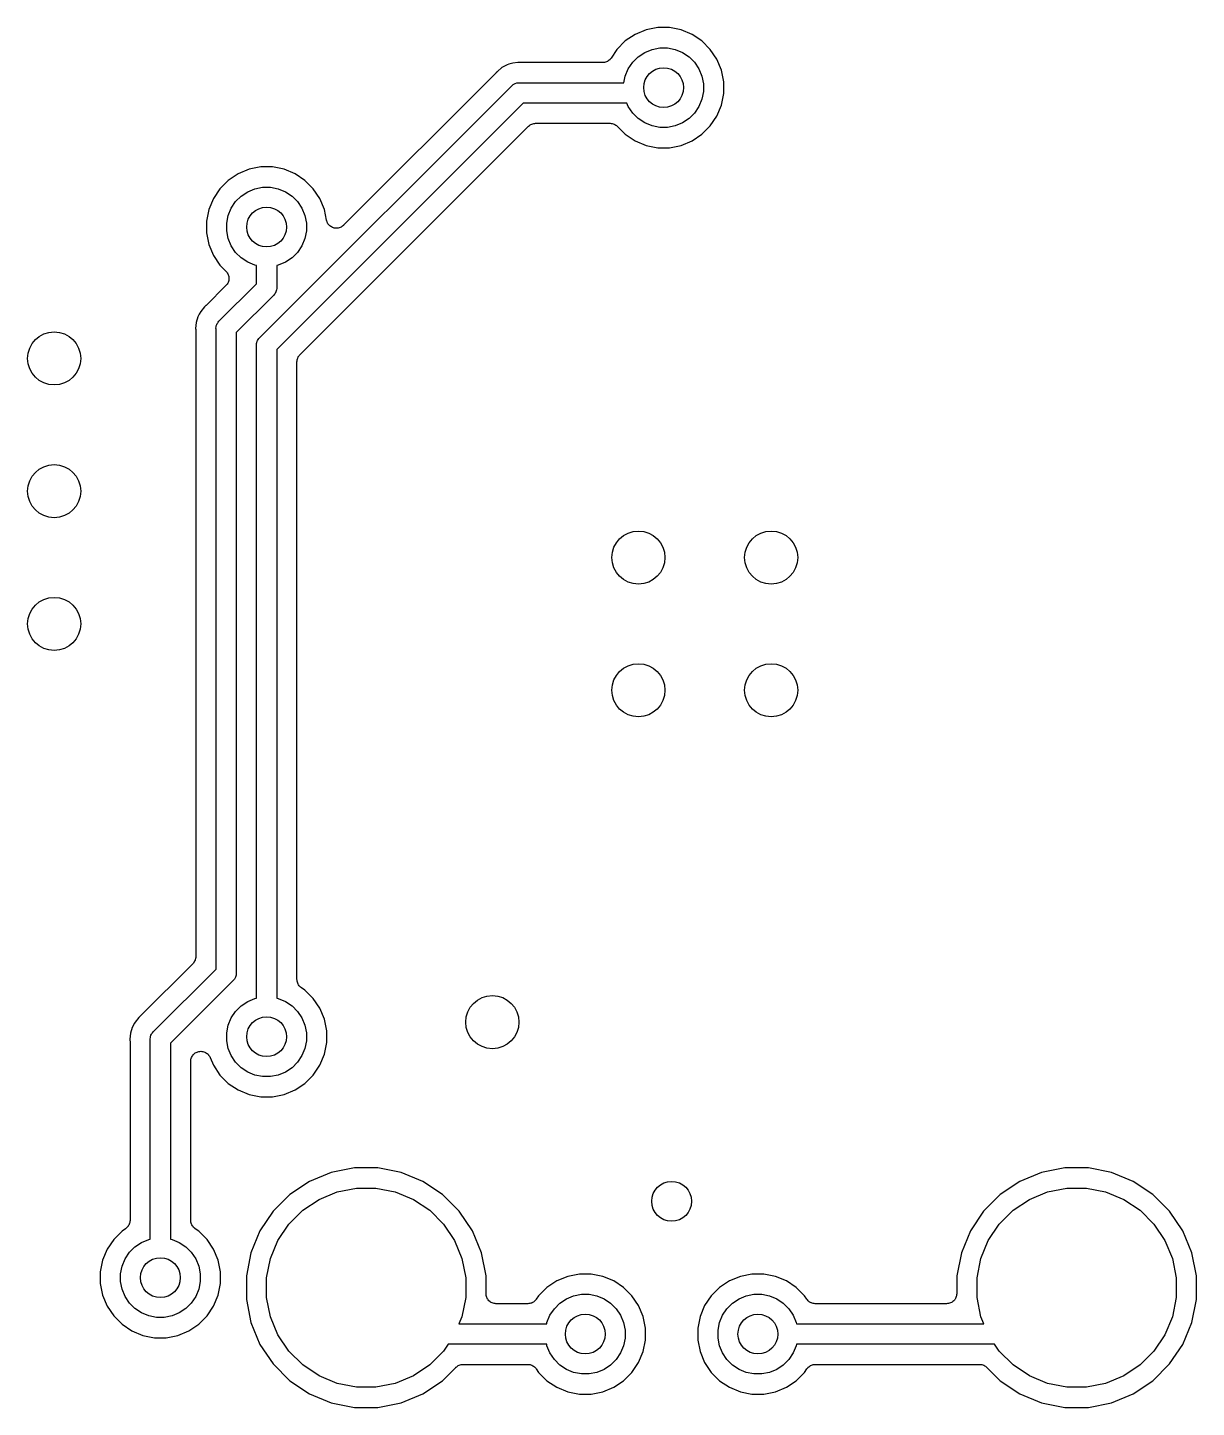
# Model space of a CAD drawing. Extents: x 0.48 to 2.43, y -7.79 to -4.85.
# Drawn here: x 1.248 to 1.5946, y -7.4135 to -7.0042 of the extents above; entities that cross this region are included whole.
import ezdxf

# ---------------------------------------------------------------- set-up
doc = ezdxf.new("R2010")
doc.units = 0
doc.header["$MEASUREMENT"] = 0
doc.layers.add('BLACK', color=7, linetype='CONTINUOUS')

msp = doc.modelspace()

# ---------------------------------------------------------------- linework, layer by layer
at = {"layer": 'BLACK', "linetype": 'CONTINUOUS'}
for p, q in [((1.43142, -7.00492), (1.42818, -7.00626)), ((1.43486, -7.00424), (1.43142, -7.00492)), ((1.43837, -7.00424), (1.43486, -7.00424)), ((1.44181, -7.00492), (1.43837, -7.00424)), ((1.44505, -7.00626), (1.44181, -7.00492)), ((1.42526, -7.00821), (1.42278, -7.01069)), ((1.42818, -7.00626), (1.42526, -7.00821)), ((1.43317, -7.01069), (1.43545, -7.01024)), ((1.43545, -7.01024), (1.43778, -7.01024)), ((1.43778, -7.01024), (1.44006, -7.01069)), ((1.44797, -7.00821), (1.44505, -7.00626)), ((1.45045, -7.01069), (1.44797, -7.00821)), ((1.41994, -7.01426), (1.41969, -7.0144)), ((1.42019, -7.01414), (1.41994, -7.01426)), ((1.4202, -7.01413), (1.42019, -7.01414)), ((1.42021, -7.01412), (1.4202, -7.01413)), ((1.42043, -7.01394), (1.42021, -7.01412)), ((1.42064, -7.01377), (1.42043, -7.01394)), ((1.42065, -7.01376), (1.42064, -7.01377)), ((1.42067, -7.01375), (1.42065, -7.01376)), ((1.42084, -7.01354), (1.42067, -7.01375)), ((1.42102, -7.01332), (1.42084, -7.01354)), ((1.42104, -7.0133), (1.42102, -7.01332)), ((1.42105, -7.01329), (1.42104, -7.0133)), ((1.42104, -7.0133), (1.42104, -7.0133)), ((1.42104, -7.0133), (1.42104, -7.0133)), ((1.42278, -7.01069), (1.42105, -7.01329)), ((1.42744, -7.01452), (1.42909, -7.01287)), ((1.42909, -7.01287), (1.43102, -7.01158)), ((1.43102, -7.01158), (1.43317, -7.01069)), ((1.44006, -7.01069), (1.44221, -7.01158)), ((1.44221, -7.01158), (1.44414, -7.01287)), ((1.44414, -7.01287), (1.44579, -7.01452)), ((1.4524, -7.01361), (1.45045, -7.01069)), ((1.45374, -7.01685), (1.4524, -7.01361)), ((1.38692, -7.01767), (1.34172, -7.06288)), ((1.387, -7.01758), (1.38692, -7.01767)), ((1.38709, -7.01749), (1.387, -7.01758)), ((1.38712, -7.01746), (1.38709, -7.01749)), ((1.38731, -7.01723), (1.38712, -7.01746)), ((1.38868, -7.0161), (1.38731, -7.01723)), ((1.39024, -7.01527), (1.38868, -7.0161)), ((1.39073, -7.01512), (1.39024, -7.01527)), ((1.39194, -7.01475), (1.39073, -7.01512)), ((1.39073, -7.01512), (1.39073, -7.01512)), ((1.3934, -7.01461), (1.39194, -7.01475)), ((1.39341, -7.01461), (1.3934, -7.01461)), ((1.3937, -7.01458), (1.39341, -7.01461)), ((1.394, -7.01461), (1.3937, -7.01458)), ((1.39412, -7.01461), (1.394, -7.01461)), ((1.39425, -7.01462), (1.39412, -7.01461)), ((1.39429, -7.01462), (1.39425, -7.01462)), ((1.41855, -7.01462), (1.39429, -7.01462)), ((1.41883, -7.01459), (1.41855, -7.01462)), ((1.41911, -7.01457), (1.41883, -7.01459)), ((1.41912, -7.01457), (1.41911, -7.01457)), ((1.41913, -7.01456), (1.41912, -7.01457)), ((1.4194, -7.01448), (1.41913, -7.01456)), ((1.41967, -7.01441), (1.4194, -7.01448)), ((1.41968, -7.0144), (1.41967, -7.01441)), ((1.41969, -7.0144), (1.41968, -7.0144)), ((1.42526, -7.0186), (1.42615, -7.01645)), ((1.42615, -7.01645), (1.42744, -7.01452)), ((1.44579, -7.01452), (1.44708, -7.01645)), ((1.44708, -7.01645), (1.44797, -7.0186)), ((1.45443, -7.02029), (1.45374, -7.01685)), ((1.31688, -7.0962), (1.39148, -7.0216)), ((1.39148, -7.0216), (1.39157, -7.02149)), ((1.39157, -7.02149), (1.39203, -7.02112)), ((1.39203, -7.02112), (1.39255, -7.02084)), ((1.39255, -7.02084), (1.39311, -7.02067)), ((1.39311, -7.02067), (1.39355, -7.02062)), ((1.39355, -7.02062), (1.3937, -7.02061)), ((1.3937, -7.02061), (1.39385, -7.02062)), ((1.39385, -7.02062), (1.42486, -7.02062)), ((1.42486, -7.02062), (1.42526, -7.0186)), ((1.44797, -7.0186), (1.44843, -7.02088)), ((1.44843, -7.02088), (1.44843, -7.02321)), ((1.45443, -7.0238), (1.45443, -7.02029)), ((1.39494, -7.02662), (1.3219, -7.09967)), ((1.42572, -7.02662), (1.39494, -7.02662)), ((1.42615, -7.02764), (1.42572, -7.02662)), ((1.44797, -7.02549), (1.44708, -7.02764)), ((1.44843, -7.02321), (1.44797, -7.02549)), ((1.45374, -7.02724), (1.45443, -7.0238)), ((1.42744, -7.02958), (1.42615, -7.02764)), ((1.42909, -7.03122), (1.42744, -7.02958)), ((1.44579, -7.02958), (1.44414, -7.03122)), ((1.44708, -7.02764), (1.44579, -7.02958)), ((1.45045, -7.0334), (1.4524, -7.03048)), ((1.4524, -7.03048), (1.45374, -7.02724)), ((1.32878, -7.10127), (1.39655, -7.0335)), ((1.39655, -7.0335), (1.39656, -7.03349)), ((1.39656, -7.03349), (1.39658, -7.03347)), ((1.39656, -7.03349), (1.39656, -7.03349)), ((1.39656, -7.03349), (1.39656, -7.03349)), ((1.39658, -7.03347), (1.3968, -7.0333)), ((1.3968, -7.0333), (1.39701, -7.03312)), ((1.39701, -7.03312), (1.39702, -7.03312)), ((1.39702, -7.03312), (1.39704, -7.03311)), ((1.39704, -7.03311), (1.39728, -7.03298)), ((1.39728, -7.03298), (1.39753, -7.03285)), ((1.39753, -7.03285), (1.39754, -7.03284)), ((1.39754, -7.03284), (1.39756, -7.03284)), ((1.39756, -7.03284), (1.39782, -7.03276)), ((1.39782, -7.03276), (1.39809, -7.03268)), ((1.39809, -7.03268), (1.3981, -7.03268)), ((1.3981, -7.03268), (1.39812, -7.03267)), ((1.39812, -7.03267), (1.3984, -7.03265)), ((1.3984, -7.03265), (1.39867, -7.03262)), ((1.39867, -7.03262), (1.42076, -7.03262)), ((1.42076, -7.03262), (1.42077, -7.03262)), ((1.42077, -7.03262), (1.42077, -7.03262)), ((1.42077, -7.03262), (1.42077, -7.03262)), ((1.42077, -7.03262), (1.4208, -7.03262)), ((1.4208, -7.03262), (1.42108, -7.03265)), ((1.42108, -7.03265), (1.42135, -7.03268)), ((1.42135, -7.03268), (1.42137, -7.03269)), ((1.42137, -7.03269), (1.42138, -7.03269)), ((1.42138, -7.03269), (1.42164, -7.03277)), ((1.42164, -7.03277), (1.42191, -7.03285)), ((1.42191, -7.03285), (1.42192, -7.03286)), ((1.42192, -7.03286), (1.42194, -7.03286)), ((1.42194, -7.03286), (1.42218, -7.033)), ((1.42218, -7.033), (1.42243, -7.03313)), ((1.42243, -7.03313), (1.42244, -7.03314)), ((1.42244, -7.03314), (1.42245, -7.03315)), ((1.42245, -7.03315), (1.42266, -7.03332)), ((1.42266, -7.03332), (1.42288, -7.0335)), ((1.42288, -7.0335), (1.42526, -7.03588)), ((1.43102, -7.03251), (1.42909, -7.03122)), ((1.43317, -7.0334), (1.43102, -7.03251)), ((1.43545, -7.03386), (1.43317, -7.0334)), ((1.43778, -7.03386), (1.43545, -7.03386)), ((1.44006, -7.0334), (1.43778, -7.03386)), ((1.44221, -7.03251), (1.44006, -7.0334)), ((1.44414, -7.03122), (1.44221, -7.03251)), ((1.44797, -7.03588), (1.45045, -7.0334)), ((1.42526, -7.03588), (1.42818, -7.03783)), ((1.42818, -7.03783), (1.43142, -7.03917)), ((1.44181, -7.03917), (1.44505, -7.03783)), ((1.44505, -7.03783), (1.44797, -7.03588)), ((1.43142, -7.03917), (1.43486, -7.03986)), ((1.43486, -7.03986), (1.43837, -7.03986)), ((1.43837, -7.03986), (1.44181, -7.03917)), ((1.3137, -7.04626), (1.31046, -7.0476)), ((1.31714, -7.04557), (1.3137, -7.04626)), ((1.32065, -7.04557), (1.31714, -7.04557)), ((1.32409, -7.04626), (1.32065, -7.04557)), ((1.32733, -7.0476), (1.32409, -7.04626)), ((1.30754, -7.04955), (1.30506, -7.05203)), ((1.31046, -7.0476), (1.30754, -7.04955)), ((1.33025, -7.04955), (1.32733, -7.0476)), ((1.33273, -7.05203), (1.33025, -7.04955)), ((1.30311, -7.05495), (1.30177, -7.05819)), ((1.30506, -7.05203), (1.30311, -7.05495)), ((1.30972, -7.05586), (1.31137, -7.05421)), ((1.31137, -7.05421), (1.3133, -7.05292)), ((1.3133, -7.05292), (1.31545, -7.05203)), ((1.31545, -7.05203), (1.31773, -7.05157)), ((1.31773, -7.05157), (1.32006, -7.05157)), ((1.32006, -7.05157), (1.32234, -7.05203)), ((1.32234, -7.05203), (1.32449, -7.05292)), ((1.32449, -7.05292), (1.32643, -7.05421)), ((1.32643, -7.05421), (1.32807, -7.05586)), ((1.33468, -7.05495), (1.33273, -7.05203)), ((1.33602, -7.05819), (1.33468, -7.05495)), ((1.30177, -7.05819), (1.30109, -7.06163)), ((1.30754, -7.05994), (1.30843, -7.05779)), ((1.30843, -7.05779), (1.30972, -7.05586)), ((1.32807, -7.05586), (1.32936, -7.05779)), ((1.32936, -7.05779), (1.33025, -7.05994)), ((1.33665, -7.06134), (1.33602, -7.05819)), ((1.30109, -7.06163), (1.30109, -7.06514)), ((1.30709, -7.06222), (1.30754, -7.05994)), ((1.30709, -7.06455), (1.30709, -7.06222)), ((1.33025, -7.05994), (1.33071, -7.06222)), ((1.33071, -7.06222), (1.33071, -7.06455)), ((1.33673, -7.06161), (1.33665, -7.06134)), ((1.33682, -7.06189), (1.33673, -7.06161)), ((1.33682, -7.0619), (1.33682, -7.06189)), ((1.33695, -7.06215), (1.33682, -7.0619)), ((1.33682, -7.0619), (1.33682, -7.0619)), ((1.33709, -7.06241), (1.33695, -7.06215)), ((1.33709, -7.06242), (1.33709, -7.06241)), ((1.3371, -7.06242), (1.33709, -7.06242)), ((1.33727, -7.06264), (1.3371, -7.06242)), ((1.33746, -7.06286), (1.33727, -7.06264)), ((1.33746, -7.06287), (1.33746, -7.06286)), ((1.33747, -7.06287), (1.33746, -7.06287)), ((1.33769, -7.06306), (1.33747, -7.06287)), ((1.33791, -7.06324), (1.33769, -7.06306)), ((1.33792, -7.06325), (1.33791, -7.06324)), ((1.33791, -7.06324), (1.33791, -7.06324)), ((1.33817, -7.06338), (1.33792, -7.06325)), ((1.33842, -7.06352), (1.33817, -7.06338)), ((1.34097, -7.06341), (1.34072, -7.06354)), ((1.34123, -7.06327), (1.34097, -7.06341)), ((1.34124, -7.06327), (1.34123, -7.06327)), ((1.34123, -7.06327), (1.34123, -7.06327)), ((1.34145, -7.06309), (1.34124, -7.06327)), ((1.34169, -7.06291), (1.34145, -7.06309)), ((1.34172, -7.06288), (1.34169, -7.0629)), ((1.34169, -7.0629), (1.34169, -7.0629)), ((1.34169, -7.0629), (1.34169, -7.06291)), ((1.30109, -7.06514), (1.30177, -7.06858)), ((1.30754, -7.06683), (1.30709, -7.06455)), ((1.30843, -7.06898), (1.30754, -7.06683)), ((1.33025, -7.06683), (1.32936, -7.06898)), ((1.33071, -7.06455), (1.33025, -7.06683)), ((1.33843, -7.06352), (1.33842, -7.06352)), ((1.33843, -7.06353), (1.33843, -7.06352)), ((1.33872, -7.06361), (1.33843, -7.06353)), ((1.33898, -7.0637), (1.33872, -7.06361)), ((1.33899, -7.0637), (1.33898, -7.0637)), ((1.33928, -7.06373), (1.33899, -7.0637)), ((1.33899, -7.0637), (1.33899, -7.0637)), ((1.33956, -7.06376), (1.33928, -7.06373)), ((1.33957, -7.06376), (1.33956, -7.06376)), ((1.33958, -7.06376), (1.33957, -7.06376)), ((1.33986, -7.06373), (1.33958, -7.06376)), ((1.34015, -7.06371), (1.33986, -7.06373)), ((1.34016, -7.0637), (1.34015, -7.06371)), ((1.34015, -7.06371), (1.34015, -7.06371)), ((1.34043, -7.06362), (1.34016, -7.0637)), ((1.34071, -7.06354), (1.34043, -7.06362)), ((1.34072, -7.06354), (1.34071, -7.06354)), ((1.34071, -7.06354), (1.34071, -7.06354)), ((1.30177, -7.06858), (1.30311, -7.07182)), ((1.30972, -7.07091), (1.30843, -7.06898)), ((1.31137, -7.07256), (1.30972, -7.07091)), ((1.32807, -7.07091), (1.32643, -7.07256)), ((1.32936, -7.06898), (1.32807, -7.07091)), ((1.30311, -7.07182), (1.30506, -7.07474)), ((1.30506, -7.07474), (1.30685, -7.07653)), ((1.3133, -7.07385), (1.31137, -7.07256)), ((1.31545, -7.07474), (1.3133, -7.07385)), ((1.3159, -7.07483), (1.31545, -7.07474)), ((1.3159, -7.08021), (1.3159, -7.07483)), ((1.32234, -7.07474), (1.3219, -7.07483)), ((1.3219, -7.07483), (1.3219, -7.08131)), ((1.32449, -7.07385), (1.32234, -7.07474)), ((1.32643, -7.07256), (1.32449, -7.07385)), ((1.30685, -7.07653), (1.30687, -7.07654)), ((1.30687, -7.07654), (1.30687, -7.07654)), ((1.30687, -7.07654), (1.30687, -7.07654)), ((1.30687, -7.07654), (1.30688, -7.07656)), ((1.30688, -7.07656), (1.30706, -7.07678)), ((1.30706, -7.07678), (1.30724, -7.077)), ((1.30724, -7.077), (1.30724, -7.07701)), ((1.30724, -7.07701), (1.30725, -7.07702)), ((1.30725, -7.07702), (1.30738, -7.07726)), ((1.30749, -7.07982), (1.30736, -7.08007)), ((1.30738, -7.07726), (1.30751, -7.07752)), ((1.3075, -7.07981), (1.30749, -7.07982)), ((1.30758, -7.07953), (1.3075, -7.0798)), ((1.3075, -7.0798), (1.3075, -7.07981)), ((1.30751, -7.07752), (1.30751, -7.07753)), ((1.30751, -7.07753), (1.30752, -7.07754)), ((1.30752, -7.07754), (1.30759, -7.0778)), ((1.30767, -7.07926), (1.30758, -7.07953)), ((1.30759, -7.0778), (1.30768, -7.07808)), ((1.3077, -7.07896), (1.30767, -7.07924)), ((1.30767, -7.07924), (1.30767, -7.07925)), ((1.30767, -7.07925), (1.30767, -7.07926)), ((1.30768, -7.07808), (1.30768, -7.07809)), ((1.30768, -7.07809), (1.30768, -7.0781)), ((1.30768, -7.0781), (1.3077, -7.07838)), ((1.3077, -7.07838), (1.30773, -7.07866)), ((1.30773, -7.07868), (1.3077, -7.07896)), ((1.30773, -7.07866), (1.30773, -7.07867)), ((1.30773, -7.07867), (1.30773, -7.07868)), ((1.30685, -7.08077), (1.30095, -7.08667)), ((1.30488, -7.09123), (1.3159, -7.08021)), ((1.30703, -7.08055), (1.30685, -7.08077)), ((1.30721, -7.08034), (1.30703, -7.08055)), ((1.30722, -7.08033), (1.30721, -7.08034)), ((1.30736, -7.08007), (1.30722, -7.08032)), ((1.30722, -7.08032), (1.30722, -7.08033)), ((1.32091, -7.08368), (1.3099, -7.0947)), ((1.32103, -7.08359), (1.32091, -7.08368)), ((1.32123, -7.08334), (1.32103, -7.08359)), ((1.3214, -7.08313), (1.32123, -7.08334)), ((1.32168, -7.08261), (1.3214, -7.08313)), ((1.32185, -7.08204), (1.32168, -7.08261)), ((1.32168, -7.08261), (1.32168, -7.08261)), ((1.3219, -7.0816), (1.32185, -7.08204)), ((1.3219, -7.08131), (1.32191, -7.08145)), ((1.32191, -7.08145), (1.3219, -7.0816)), ((1.3219, -7.0816), (1.3219, -7.0816)), ((1.3005, -7.08706), (1.29938, -7.08843)), ((1.30073, -7.08687), (1.3005, -7.08706)), ((1.30082, -7.08678), (1.30073, -7.08687)), ((1.30092, -7.0867), (1.30082, -7.08678)), ((1.30095, -7.08667), (1.30092, -7.0867)), ((1.29803, -7.09169), (1.29785, -7.09345)), ((1.29854, -7.08999), (1.29803, -7.09169)), ((1.29892, -7.08928), (1.29854, -7.08999)), ((1.29938, -7.08843), (1.29892, -7.08928)), ((1.30411, -7.0923), (1.30427, -7.09201)), ((1.30427, -7.09201), (1.30439, -7.09178)), ((1.30439, -7.09178), (1.30456, -7.09158)), ((1.30456, -7.09158), (1.30477, -7.09132)), ((1.30477, -7.09132), (1.30488, -7.09123)), ((1.29785, -7.09345), (1.29788, -7.09375)), ((1.29788, -7.09375), (1.29789, -7.09379)), ((1.29789, -7.09379), (1.29788, -7.09392)), ((1.29788, -7.09392), (1.2979, -7.09404)), ((1.2979, -7.09404), (1.2979, -7.27977)), ((1.30388, -7.09345), (1.30394, -7.09287)), ((1.3039, -7.0936), (1.30388, -7.09345)), ((1.3039, -7.2835), (1.3039, -7.0936)), ((1.30394, -7.09287), (1.30398, -7.09273)), ((1.30398, -7.09273), (1.30411, -7.0923)), ((1.3099, -7.0947), (1.3099, -7.2846)), ((1.31677, -7.09629), (1.31688, -7.0962)), ((1.31588, -7.09843), (1.31594, -7.09784)), ((1.3159, -7.09857), (1.31588, -7.09843)), ((1.3159, -7.2921), (1.3159, -7.09857)), ((1.31594, -7.09784), (1.31598, -7.09771)), ((1.31598, -7.09771), (1.31611, -7.09727)), ((1.31611, -7.09727), (1.31624, -7.09703)), ((1.31624, -7.09703), (1.31639, -7.09675)), ((1.31639, -7.09675), (1.31664, -7.09644)), ((1.31664, -7.09644), (1.31677, -7.09629)), ((1.3219, -7.09967), (1.3219, -7.2921)), ((1.3279, -7.10335), (1.32793, -7.10308)), ((1.3279, -7.10338), (1.3279, -7.10335)), ((1.3279, -7.10339), (1.3279, -7.10338)), ((1.3279, -7.1034), (1.3279, -7.10339)), ((1.3279, -7.10339), (1.3279, -7.10339)), ((1.3279, -7.28653), (1.3279, -7.1034)), ((1.32793, -7.10308), (1.32796, -7.1028)), ((1.32796, -7.10277), (1.32805, -7.10251)), ((1.32796, -7.10279), (1.32796, -7.10277)), ((1.32796, -7.1028), (1.32796, -7.10279)), ((1.32805, -7.10251), (1.32813, -7.10224)), ((1.32813, -7.10224), (1.32814, -7.10223)), ((1.32814, -7.10221), (1.32827, -7.10197)), ((1.32814, -7.10223), (1.32814, -7.10221)), ((1.32827, -7.10197), (1.3284, -7.10173)), ((1.3284, -7.10173), (1.32841, -7.10171)), ((1.32841, -7.10171), (1.32842, -7.1017)), ((1.32842, -7.1017), (1.3286, -7.10149)), ((1.3286, -7.10149), (1.32878, -7.10127)), ((1.29784, -7.28037), (1.29783, -7.28038)), ((1.29787, -7.28009), (1.29784, -7.28037)), ((1.2979, -7.27981), (1.29787, -7.28009)), ((1.2979, -7.27977), (1.2979, -7.27978)), ((1.2979, -7.27978), (1.2979, -7.27978)), ((1.2979, -7.27978), (1.2979, -7.27978)), ((1.2979, -7.27978), (1.2979, -7.27981)), ((1.29702, -7.28189), (1.28145, -7.29746)), ((1.28538, -7.30201), (1.3039, -7.2835)), ((1.29719, -7.28168), (1.29702, -7.28189)), ((1.29737, -7.28147), (1.29719, -7.28168)), ((1.29738, -7.28145), (1.29737, -7.28147)), ((1.29739, -7.28144), (1.29738, -7.28145)), ((1.29752, -7.2812), (1.29739, -7.28144)), ((1.29765, -7.28095), (1.29752, -7.2812)), ((1.29766, -7.28094), (1.29765, -7.28095)), ((1.29767, -7.28093), (1.29766, -7.28094)), ((1.29775, -7.28066), (1.29767, -7.28093)), ((1.29783, -7.2804), (1.29775, -7.28066)), ((1.29783, -7.28038), (1.29783, -7.2804)), ((1.30891, -7.28697), (1.2904, -7.30548)), ((1.30903, -7.28687), (1.30891, -7.28697)), ((1.30929, -7.28656), (1.30903, -7.28687)), ((1.3094, -7.28642), (1.30929, -7.28656)), ((1.30968, -7.2859), (1.3094, -7.28642)), ((1.30985, -7.28533), (1.30968, -7.2859)), ((1.30968, -7.2859), (1.30968, -7.2859)), ((1.3099, -7.28489), (1.30985, -7.28533)), ((1.3099, -7.2846), (1.30991, -7.28474)), ((1.30991, -7.28474), (1.3099, -7.28489)), ((1.3099, -7.28489), (1.3099, -7.28489)), ((1.32793, -7.28681), (1.3279, -7.28653)), ((1.32795, -7.28709), (1.32793, -7.28681)), ((1.32795, -7.2871), (1.32795, -7.28709)), ((1.32795, -7.28711), (1.32795, -7.2871)), ((1.32804, -7.28738), (1.32795, -7.28711)), ((1.32811, -7.28765), (1.32804, -7.28738)), ((1.32812, -7.28766), (1.32811, -7.28765)), ((1.32812, -7.28768), (1.32812, -7.28766)), ((1.32826, -7.28792), (1.32812, -7.28768)), ((1.32838, -7.28817), (1.32826, -7.28792)), ((1.32839, -7.28818), (1.32838, -7.28817)), ((1.3284, -7.28819), (1.32839, -7.28818)), ((1.32857, -7.28841), (1.3284, -7.28819)), ((1.32875, -7.28863), (1.32857, -7.28841)), ((1.3133, -7.29308), (1.31545, -7.29219)), ((1.31545, -7.29219), (1.3159, -7.2921)), ((1.3219, -7.2921), (1.32234, -7.29219)), ((1.32234, -7.29219), (1.32449, -7.29308)), ((1.32876, -7.28863), (1.32875, -7.28863)), ((1.32877, -7.28865), (1.32876, -7.28863)), ((1.32898, -7.28882), (1.32877, -7.28865)), ((1.3292, -7.289), (1.32898, -7.28882)), ((1.32922, -7.28902), (1.3292, -7.289)), ((1.32923, -7.28903), (1.32922, -7.28902)), ((1.32922, -7.28902), (1.32922, -7.28902)), ((1.32922, -7.28902), (1.32922, -7.28902)), ((1.33025, -7.28971), (1.32923, -7.28903)), ((1.33273, -7.29219), (1.33025, -7.28971)), ((1.33468, -7.29511), (1.33273, -7.29219)), ((1.30843, -7.29795), (1.30972, -7.29601)), ((1.30972, -7.29601), (1.31137, -7.29437)), ((1.31137, -7.29437), (1.3133, -7.29308)), ((1.32449, -7.29308), (1.32643, -7.29437)), ((1.32643, -7.29437), (1.32807, -7.29601)), ((1.32807, -7.29601), (1.32936, -7.29795)), ((1.33602, -7.29835), (1.33468, -7.29511)), ((1.27905, -7.30078), (1.27853, -7.30247)), ((1.2797, -7.29956), (1.27905, -7.30078)), ((1.27988, -7.29921), (1.2797, -7.29956)), ((1.2797, -7.29956), (1.2797, -7.29956)), ((1.28101, -7.29784), (1.27988, -7.29921)), ((1.28124, -7.29766), (1.28101, -7.29784)), ((1.28133, -7.29757), (1.28124, -7.29766)), ((1.28142, -7.29749), (1.28133, -7.29757)), ((1.28145, -7.29746), (1.28142, -7.29749)), ((1.30709, -7.30238), (1.30754, -7.3001)), ((1.30754, -7.3001), (1.30843, -7.29795)), ((1.32936, -7.29795), (1.33025, -7.3001)), ((1.33025, -7.3001), (1.33071, -7.30238)), ((1.33671, -7.30179), (1.33602, -7.29835)), ((1.27853, -7.30247), (1.27836, -7.30424)), ((1.27836, -7.30424), (1.27839, -7.30453)), ((1.27839, -7.30453), (1.27839, -7.30458)), ((1.27839, -7.30458), (1.27839, -7.3047)), ((1.27839, -7.3047), (1.2784, -7.30483)), ((1.2784, -7.30483), (1.2784, -7.35799)), ((1.28439, -7.30424), (1.28445, -7.30365)), ((1.2844, -7.30439), (1.28439, -7.30424)), ((1.2844, -7.36355), (1.2844, -7.30439)), ((1.28445, -7.30365), (1.28446, -7.30359)), ((1.28446, -7.30359), (1.28462, -7.30309)), ((1.28462, -7.30309), (1.28477, -7.30279)), ((1.28477, -7.30279), (1.2849, -7.30256)), ((1.2849, -7.30256), (1.28506, -7.30237)), ((1.28506, -7.30237), (1.28527, -7.30211)), ((1.28527, -7.30211), (1.28538, -7.30201)), ((1.30709, -7.30471), (1.30709, -7.30238)), ((1.30754, -7.30699), (1.30709, -7.30471)), ((1.33071, -7.30471), (1.33025, -7.30699)), ((1.33071, -7.30238), (1.33071, -7.30471)), ((1.33671, -7.3053), (1.33671, -7.30179)), ((1.2904, -7.30548), (1.2904, -7.36355)), ((1.29693, -7.30916), (1.29712, -7.30893)), ((1.29712, -7.30893), (1.2973, -7.30872)), ((1.2973, -7.30871), (1.29754, -7.30853)), ((1.2973, -7.30872), (1.2973, -7.30871)), ((1.2973, -7.30872), (1.2973, -7.30872)), ((1.29754, -7.30853), (1.29775, -7.30835)), ((1.29775, -7.30835), (1.29776, -7.30835)), ((1.29776, -7.30835), (1.29802, -7.30821)), ((1.29776, -7.30835), (1.29776, -7.30835)), ((1.29802, -7.30821), (1.29827, -7.30808)), ((1.29827, -7.30808), (1.29828, -7.30808)), ((1.29828, -7.30808), (1.29855, -7.308)), ((1.29828, -7.30808), (1.29828, -7.30808)), ((1.29855, -7.308), (1.29883, -7.30791)), ((1.29883, -7.30791), (1.29884, -7.30791)), ((1.29884, -7.30791), (1.29911, -7.30789)), ((1.29884, -7.30791), (1.29884, -7.30791)), ((1.29911, -7.30789), (1.29942, -7.30786)), ((1.29942, -7.30786), (1.29942, -7.30786)), ((1.29942, -7.30786), (1.29942, -7.30786)), ((1.29942, -7.30786), (1.29972, -7.30789)), ((1.29972, -7.30789), (1.3, -7.30792)), ((1.3, -7.30792), (1.3, -7.30792)), ((1.3, -7.30792), (1.3, -7.30792)), ((1.3, -7.30792), (1.3003, -7.30801)), ((1.3003, -7.30801), (1.30056, -7.30809)), ((1.30056, -7.30809), (1.30056, -7.30809)), ((1.30056, -7.30809), (1.30056, -7.30809)), ((1.30056, -7.30809), (1.30082, -7.30823)), ((1.30082, -7.30823), (1.30107, -7.30837)), ((1.30107, -7.30837), (1.30108, -7.30837)), ((1.30108, -7.30837), (1.30108, -7.30837)), ((1.30108, -7.30837), (1.30128, -7.30854)), ((1.30128, -7.30854), (1.30153, -7.30874)), ((1.30153, -7.30874), (1.30153, -7.30874)), ((1.30153, -7.30874), (1.30153, -7.30874)), ((1.30153, -7.30874), (1.30171, -7.30896)), ((1.30171, -7.30896), (1.3019, -7.30919)), ((1.30843, -7.30914), (1.30754, -7.30699)), ((1.33025, -7.30699), (1.32936, -7.30914)), ((1.33468, -7.31198), (1.33602, -7.30874)), ((1.33602, -7.30874), (1.33671, -7.3053)), ((1.2964, -7.31082), (1.29644, -7.31051)), ((1.2964, -7.31086), (1.2964, -7.31082)), ((1.2964, -7.35799), (1.2964, -7.31086)), ((1.29644, -7.31051), (1.29647, -7.31024)), ((1.29647, -7.31023), (1.29655, -7.30996)), ((1.29647, -7.31024), (1.29647, -7.31023)), ((1.29647, -7.31024), (1.29647, -7.31024)), ((1.29655, -7.30996), (1.29664, -7.30968)), ((1.29664, -7.30968), (1.29679, -7.30941)), ((1.29664, -7.30968), (1.29664, -7.30968)), ((1.29664, -7.30968), (1.29664, -7.30968)), ((1.29679, -7.30941), (1.29692, -7.30917)), ((1.29692, -7.30917), (1.29693, -7.30916)), ((1.29692, -7.30917), (1.29692, -7.30917)), ((1.3019, -7.30919), (1.3019, -7.3092)), ((1.3019, -7.3092), (1.3019, -7.3092)), ((1.3019, -7.3092), (1.30203, -7.30944)), ((1.30203, -7.30944), (1.30217, -7.30971)), ((1.30217, -7.30971), (1.30311, -7.31198)), ((1.30311, -7.31198), (1.30506, -7.3149)), ((1.30972, -7.31107), (1.30843, -7.30914)), ((1.31137, -7.31272), (1.30972, -7.31107)), ((1.3133, -7.31401), (1.31137, -7.31272)), ((1.32643, -7.31272), (1.32449, -7.31401)), ((1.32807, -7.31107), (1.32643, -7.31272)), ((1.32936, -7.30914), (1.32807, -7.31107)), ((1.33273, -7.3149), (1.33468, -7.31198)), ((1.30506, -7.3149), (1.30754, -7.31738)), ((1.31545, -7.3149), (1.3133, -7.31401)), ((1.31773, -7.31535), (1.31545, -7.3149)), ((1.32006, -7.31535), (1.31773, -7.31535)), ((1.32234, -7.3149), (1.32006, -7.31535)), ((1.32449, -7.31401), (1.32234, -7.3149)), ((1.33025, -7.31738), (1.33273, -7.3149)), ((1.30754, -7.31738), (1.31046, -7.31933)), ((1.31046, -7.31933), (1.3137, -7.32067)), ((1.3137, -7.32067), (1.31714, -7.32135)), ((1.32065, -7.32135), (1.32409, -7.32067)), ((1.32409, -7.32067), (1.32733, -7.31933)), ((1.32733, -7.31933), (1.33025, -7.31738)), ((1.31714, -7.32135), (1.32065, -7.32135)), ((1.33806, -7.34379), (1.3316, -7.34647)), ((1.34493, -7.34243), (1.33806, -7.34379)), ((1.35192, -7.34243), (1.34493, -7.34243)), ((1.35879, -7.34379), (1.35192, -7.34243)), ((1.36525, -7.34647), (1.35879, -7.34379)), ((1.54869, -7.34379), (1.54223, -7.34647)), ((1.55556, -7.34243), (1.54869, -7.34379)), ((1.56255, -7.34243), (1.55556, -7.34243)), ((1.56942, -7.34379), (1.56255, -7.34243)), ((1.57588, -7.34647), (1.56942, -7.34379)), ((1.3316, -7.34647), (1.32578, -7.35036)), ((1.33444, -7.35179), (1.33981, -7.34956)), ((1.33981, -7.34956), (1.34552, -7.34843)), ((1.34552, -7.34843), (1.35133, -7.34843)), ((1.35133, -7.34843), (1.35704, -7.34956)), ((1.35704, -7.34956), (1.36241, -7.35179)), ((1.37107, -7.35036), (1.36525, -7.34647)), ((1.54223, -7.34647), (1.53641, -7.35036)), ((1.54507, -7.35179), (1.55044, -7.34956)), ((1.55044, -7.34956), (1.55615, -7.34843)), ((1.55615, -7.34843), (1.56196, -7.34843)), ((1.56196, -7.34843), (1.56767, -7.34956)), ((1.56767, -7.34956), (1.57304, -7.35179)), ((1.5817, -7.35036), (1.57588, -7.34647)), ((1.32578, -7.35036), (1.32083, -7.35531)), ((1.3296, -7.35502), (1.33444, -7.35179)), ((1.36241, -7.35179), (1.36725, -7.35502)), ((1.37602, -7.35531), (1.37107, -7.35036)), ((1.53641, -7.35036), (1.53146, -7.35531)), ((1.54023, -7.35502), (1.54507, -7.35179)), ((1.57304, -7.35179), (1.57788, -7.35502)), ((1.58665, -7.35531), (1.5817, -7.35036)), ((1.2784, -7.35803), (1.27837, -7.35831)), ((1.2784, -7.35799), (1.2784, -7.358)), ((1.2784, -7.358), (1.2784, -7.358)), ((1.2784, -7.358), (1.2784, -7.358)), ((1.2784, -7.358), (1.2784, -7.35803)), ((1.29643, -7.35827), (1.2964, -7.35799)), ((1.32083, -7.35531), (1.31694, -7.36112)), ((1.32549, -7.35913), (1.3296, -7.35502)), ((1.36725, -7.35502), (1.37136, -7.35913)), ((1.37991, -7.36112), (1.37602, -7.35531)), ((1.53146, -7.35531), (1.52757, -7.36112)), ((1.53612, -7.35913), (1.54023, -7.35502)), ((1.57788, -7.35502), (1.58199, -7.35913)), ((1.59054, -7.36112), (1.58665, -7.35531)), ((1.27605, -7.36117), (1.27357, -7.36365)), ((1.27707, -7.36048), (1.27605, -7.36117)), ((1.27728, -7.36031), (1.27707, -7.36048)), ((1.2775, -7.36013), (1.27728, -7.36031)), ((1.27751, -7.36012), (1.2775, -7.36013)), ((1.27752, -7.36011), (1.27751, -7.36012)), ((1.2777, -7.3599), (1.27752, -7.36011)), ((1.27788, -7.35968), (1.2777, -7.3599)), ((1.27789, -7.35966), (1.27788, -7.35967)), ((1.27788, -7.35967), (1.27788, -7.35968)), ((1.27802, -7.35941), (1.27789, -7.35966)), ((1.27816, -7.35917), (1.27802, -7.35941)), ((1.27817, -7.35914), (1.27816, -7.35916)), ((1.27816, -7.35916), (1.27816, -7.35917)), ((1.27825, -7.35888), (1.27817, -7.35914)), ((1.27834, -7.35861), (1.27825, -7.35888)), ((1.27837, -7.35831), (1.27834, -7.35858)), ((1.27834, -7.35858), (1.27834, -7.3586)), ((1.27834, -7.3586), (1.27834, -7.35861)), ((1.29645, -7.35854), (1.29643, -7.35827)), ((1.29646, -7.35856), (1.29645, -7.35854)), ((1.29646, -7.35857), (1.29646, -7.35856)), ((1.29654, -7.35884), (1.29646, -7.35857)), ((1.29662, -7.35911), (1.29654, -7.35884)), ((1.29662, -7.35912), (1.29662, -7.35911)), ((1.29663, -7.35913), (1.29662, -7.35912)), ((1.29676, -7.35938), (1.29663, -7.35913)), ((1.29689, -7.35962), (1.29676, -7.35938)), ((1.2969, -7.35964), (1.29689, -7.35962)), ((1.2969, -7.35965), (1.2969, -7.35964)), ((1.29708, -7.35986), (1.2969, -7.35965)), ((1.29725, -7.36008), (1.29708, -7.35986)), ((1.29726, -7.36009), (1.29725, -7.36008)), ((1.29727, -7.3601), (1.29726, -7.36009)), ((1.29748, -7.36028), (1.29727, -7.3601)), ((1.2977, -7.36046), (1.29748, -7.36028)), ((1.29772, -7.36048), (1.2977, -7.36046)), ((1.29773, -7.36048), (1.29772, -7.36048)), ((1.29772, -7.36048), (1.29772, -7.36048)), ((1.29772, -7.36048), (1.29772, -7.36048)), ((1.29876, -7.36117), (1.29773, -7.36048)), ((1.30124, -7.36365), (1.29876, -7.36117)), ((1.31694, -7.36112), (1.31426, -7.36759)), ((1.32226, -7.36397), (1.32549, -7.35913)), ((1.37136, -7.35913), (1.37459, -7.36397)), ((1.38259, -7.36759), (1.37991, -7.36112)), ((1.52757, -7.36112), (1.52489, -7.36759)), ((1.53289, -7.36397), (1.53612, -7.35913)), ((1.58199, -7.35913), (1.58522, -7.36397)), ((1.59322, -7.36759), (1.59054, -7.36112)), ((1.27357, -7.36365), (1.27162, -7.36656)), ((1.27823, -7.36747), (1.27987, -7.36583)), ((1.27987, -7.36583), (1.28181, -7.36453)), ((1.28181, -7.36453), (1.28396, -7.36364)), ((1.28396, -7.36364), (1.2844, -7.36355)), ((1.2904, -7.36355), (1.29085, -7.36364)), ((1.29085, -7.36364), (1.293, -7.36453)), ((1.293, -7.36453), (1.29493, -7.36583)), ((1.29493, -7.36583), (1.29658, -7.36747)), ((1.30319, -7.36656), (1.30124, -7.36365)), ((1.32003, -7.36934), (1.32226, -7.36397)), ((1.37459, -7.36397), (1.37682, -7.36934)), ((1.53066, -7.36934), (1.53289, -7.36397)), ((1.58522, -7.36397), (1.58745, -7.36934)), ((1.27027, -7.3698), (1.26959, -7.37325)), ((1.27162, -7.36656), (1.27027, -7.3698)), ((1.27604, -7.37155), (1.27693, -7.36941)), ((1.27693, -7.36941), (1.27823, -7.36747)), ((1.29658, -7.36747), (1.29787, -7.36941)), ((1.29787, -7.36941), (1.29876, -7.37155)), ((1.30453, -7.3698), (1.30319, -7.36656)), ((1.30521, -7.37325), (1.30453, -7.3698)), ((1.31426, -7.36759), (1.3129, -7.37445)), ((1.3189, -7.37504), (1.32003, -7.36934)), ((1.37682, -7.36934), (1.37795, -7.37504)), ((1.38395, -7.37445), (1.38259, -7.36759)), ((1.52489, -7.36759), (1.52353, -7.37445)), ((1.52953, -7.37504), (1.53066, -7.36934)), ((1.58745, -7.36934), (1.58858, -7.37504)), ((1.59458, -7.37445), (1.59322, -7.36759)), ((1.26959, -7.37325), (1.26959, -7.37675)), ((1.27559, -7.37384), (1.27604, -7.37155)), ((1.27559, -7.37616), (1.27559, -7.37384)), ((1.29876, -7.37155), (1.29921, -7.37384)), ((1.29921, -7.37384), (1.29921, -7.37616)), ((1.30521, -7.37675), (1.30521, -7.37325)), ((1.3129, -7.37445), (1.3129, -7.38145)), ((1.38395, -7.37973), (1.38395, -7.37445)), ((1.41163, -7.37392), (1.40819, -7.37461)), ((1.41514, -7.37392), (1.41163, -7.37392)), ((1.41858, -7.37461), (1.41514, -7.37392)), ((1.46281, -7.37392), (1.45937, -7.37461)), ((1.46632, -7.37392), (1.46281, -7.37392)), ((1.46976, -7.37461), (1.46632, -7.37392)), ((1.52353, -7.37445), (1.52353, -7.37973)), ((1.59458, -7.38145), (1.59458, -7.37445)), ((1.26959, -7.37675), (1.27027, -7.3802)), ((1.27604, -7.37845), (1.27559, -7.37616)), ((1.27693, -7.38059), (1.27604, -7.37845)), ((1.29876, -7.37845), (1.29787, -7.38059)), ((1.29921, -7.37616), (1.29876, -7.37845)), ((1.30453, -7.3802), (1.30521, -7.37675)), ((1.3189, -7.38086), (1.3189, -7.37504)), ((1.37795, -7.37504), (1.37795, -7.38086)), ((1.40203, -7.3779), (1.39955, -7.38038)), ((1.40495, -7.37595), (1.40203, -7.3779)), ((1.40819, -7.37461), (1.40495, -7.37595)), ((1.42182, -7.37595), (1.41858, -7.37461)), ((1.42474, -7.3779), (1.42182, -7.37595)), ((1.42722, -7.38038), (1.42474, -7.3779)), ((1.45321, -7.3779), (1.45073, -7.38038)), ((1.45613, -7.37595), (1.45321, -7.3779)), ((1.45937, -7.37461), (1.45613, -7.37595)), ((1.473, -7.37595), (1.46976, -7.37461)), ((1.47592, -7.3779), (1.473, -7.37595)), ((1.4784, -7.38038), (1.47592, -7.3779)), ((1.52953, -7.38086), (1.52953, -7.37504)), ((1.58858, -7.37504), (1.58858, -7.38086)), ((1.27027, -7.3802), (1.27162, -7.38344)), ((1.27823, -7.38253), (1.27693, -7.38059)), ((1.27987, -7.38417), (1.27823, -7.38253)), ((1.29658, -7.38253), (1.29493, -7.38417)), ((1.29787, -7.38059), (1.29658, -7.38253)), ((1.30319, -7.38344), (1.30453, -7.3802)), ((1.3129, -7.38145), (1.31426, -7.38832)), ((1.32003, -7.38657), (1.3189, -7.38086)), ((1.37795, -7.38086), (1.37682, -7.38657)), ((1.38398, -7.38002), (1.38395, -7.37973)), ((1.38401, -7.38029), (1.38398, -7.38002)), ((1.38401, -7.3803), (1.38401, -7.38029)), ((1.38401, -7.38031), (1.38401, -7.3803)), ((1.38409, -7.38059), (1.38401, -7.38031)), ((1.38417, -7.38086), (1.38409, -7.38059)), ((1.38418, -7.38087), (1.38417, -7.38086)), ((1.38418, -7.38088), (1.38418, -7.38087)), ((1.38431, -7.38113), (1.38418, -7.38088)), ((1.38444, -7.38137), (1.38431, -7.38113)), ((1.38445, -7.38138), (1.38444, -7.38137)), ((1.38445, -7.38139), (1.38445, -7.38138)), ((1.38463, -7.38161), (1.38445, -7.38139)), ((1.38481, -7.38183), (1.38463, -7.38161)), ((1.38482, -7.38184), (1.38481, -7.38183)), ((1.38482, -7.38185), (1.38482, -7.38184)), ((1.38504, -7.38203), (1.38482, -7.38185)), ((1.38526, -7.38221), (1.38504, -7.38203)), ((1.38527, -7.38221), (1.38526, -7.38221)), ((1.38528, -7.38222), (1.38527, -7.38221)), ((1.38552, -7.38235), (1.38528, -7.38222)), ((1.38577, -7.38249), (1.38552, -7.38235)), ((1.38578, -7.38249), (1.38577, -7.38249)), ((1.38579, -7.3825), (1.38578, -7.38249)), ((1.38606, -7.38258), (1.38579, -7.3825)), ((1.38633, -7.38267), (1.38606, -7.38258)), ((1.38634, -7.38267), (1.38633, -7.38267)), ((1.38635, -7.38267), (1.38634, -7.38267)), ((1.38663, -7.3827), (1.38635, -7.38267)), ((1.39693, -7.38268), (1.39665, -7.3827)), ((1.39694, -7.38268), (1.39693, -7.38268)), ((1.39696, -7.38268), (1.39694, -7.38268)), ((1.39723, -7.38259), (1.39696, -7.38268)), ((1.39749, -7.38252), (1.39723, -7.38259)), ((1.3975, -7.38251), (1.39749, -7.38252)), ((1.39752, -7.38251), (1.3975, -7.38251)), ((1.39776, -7.38237), (1.39752, -7.38251)), ((1.39801, -7.38225), (1.39776, -7.38237)), ((1.39802, -7.38224), (1.39801, -7.38225)), ((1.39803, -7.38223), (1.39802, -7.38224)), ((1.39825, -7.38206), (1.39803, -7.38223)), ((1.39847, -7.38188), (1.39825, -7.38206)), ((1.39848, -7.38187), (1.39847, -7.38188)), ((1.39849, -7.38186), (1.39848, -7.38187)), ((1.39866, -7.38165), (1.39849, -7.38186)), ((1.39885, -7.38143), (1.39866, -7.38165)), ((1.39886, -7.38141), (1.39885, -7.38143)), ((1.39887, -7.3814), (1.39886, -7.38141)), ((1.39886, -7.38141), (1.39886, -7.38141)), ((1.39886, -7.38141), (1.39886, -7.38141)), ((1.39955, -7.38038), (1.39887, -7.3814)), ((1.40421, -7.3842), (1.40586, -7.38256)), ((1.40586, -7.38256), (1.40779, -7.38127)), ((1.40779, -7.38127), (1.40994, -7.38038)), ((1.40994, -7.38038), (1.41222, -7.37992)), ((1.41222, -7.37992), (1.41455, -7.37992)), ((1.41455, -7.37992), (1.41683, -7.38038)), ((1.41683, -7.38038), (1.41898, -7.38127)), ((1.41898, -7.38127), (1.42091, -7.38256)), ((1.42091, -7.38256), (1.42256, -7.3842)), ((1.42917, -7.3833), (1.42722, -7.38038)), ((1.45073, -7.38038), (1.44878, -7.3833)), ((1.45539, -7.3842), (1.45704, -7.38256)), ((1.45704, -7.38256), (1.45897, -7.38127)), ((1.45897, -7.38127), (1.46112, -7.38038)), ((1.46112, -7.38038), (1.4634, -7.37992)), ((1.4634, -7.37992), (1.46573, -7.37992)), ((1.46573, -7.37992), (1.46801, -7.38038)), ((1.46801, -7.38038), (1.47016, -7.38127)), ((1.47016, -7.38127), (1.4721, -7.38256)), ((1.4721, -7.38256), (1.47374, -7.3842)), ((1.47908, -7.3814), (1.4784, -7.38038)), ((1.47926, -7.38162), (1.47908, -7.3814)), ((1.47943, -7.38183), (1.47926, -7.38162)), ((1.47945, -7.38184), (1.47943, -7.38183)), ((1.47945, -7.38185), (1.47945, -7.38184)), ((1.47967, -7.38203), (1.47945, -7.38185)), ((1.47988, -7.38221), (1.47967, -7.38203)), ((1.4799, -7.38221), (1.47988, -7.38221)), ((1.47991, -7.38222), (1.4799, -7.38221)), ((1.48015, -7.38236), (1.47991, -7.38222)), ((1.4804, -7.38249), (1.48015, -7.38236)), ((1.48041, -7.38249), (1.4804, -7.38249)), ((1.48042, -7.3825), (1.48041, -7.38249)), ((1.48069, -7.38258), (1.48042, -7.3825)), ((1.48095, -7.38267), (1.48069, -7.38258)), ((1.48097, -7.38267), (1.48095, -7.38267)), ((1.48098, -7.38267), (1.48097, -7.38267)), ((1.48126, -7.3827), (1.48098, -7.38267)), ((1.52109, -7.38268), (1.52081, -7.3827)), ((1.5211, -7.38268), (1.52109, -7.38268)), ((1.52111, -7.38268), (1.5211, -7.38268)), ((1.52138, -7.38259), (1.52111, -7.38268)), ((1.52165, -7.38251), (1.52138, -7.38259)), ((1.52166, -7.38251), (1.52165, -7.38251)), ((1.52167, -7.38251), (1.52166, -7.38251)), ((1.52192, -7.38237), (1.52167, -7.38251)), ((1.52217, -7.38224), (1.52192, -7.38237)), ((1.52218, -7.38224), (1.52217, -7.38224)), ((1.52219, -7.38223), (1.52218, -7.38224)), ((1.52241, -7.38205), (1.52219, -7.38223)), ((1.52263, -7.38188), (1.52241, -7.38205)), ((1.52264, -7.38186), (1.52263, -7.38187)), ((1.52263, -7.38187), (1.52263, -7.38188)), ((1.52282, -7.38164), (1.52264, -7.38186)), ((1.523, -7.38143), (1.52282, -7.38164)), ((1.52301, -7.38142), (1.523, -7.38143)), ((1.52315, -7.38116), (1.52301, -7.38141)), ((1.52301, -7.38141), (1.52301, -7.38142)), ((1.52328, -7.38091), (1.52315, -7.38116)), ((1.52329, -7.3809), (1.52328, -7.38091)), ((1.52338, -7.38062), (1.52329, -7.38089)), ((1.52329, -7.38089), (1.52329, -7.3809)), ((1.52346, -7.38036), (1.52338, -7.38062)), ((1.52347, -7.38034), (1.52346, -7.38035)), ((1.52346, -7.38035), (1.52346, -7.38036)), ((1.5235, -7.38005), (1.52347, -7.38034)), ((1.52353, -7.37977), (1.5235, -7.38005)), ((1.52353, -7.37973), (1.52353, -7.37975)), ((1.52353, -7.37975), (1.52353, -7.37975)), ((1.52353, -7.37975), (1.52353, -7.37975)), ((1.52353, -7.37975), (1.52353, -7.37977)), ((1.53066, -7.38657), (1.52953, -7.38086)), ((1.58858, -7.38086), (1.58745, -7.38657)), ((1.59322, -7.38832), (1.59458, -7.38145)), ((1.27162, -7.38344), (1.27357, -7.38635)), ((1.27357, -7.38635), (1.27605, -7.38883)), ((1.28181, -7.38547), (1.27987, -7.38417)), ((1.28396, -7.38636), (1.28181, -7.38547)), ((1.28624, -7.38681), (1.28396, -7.38636)), ((1.29085, -7.38636), (1.28856, -7.38681)), ((1.293, -7.38547), (1.29085, -7.38636)), ((1.29493, -7.38417), (1.293, -7.38547)), ((1.29876, -7.38883), (1.30124, -7.38635)), ((1.30124, -7.38635), (1.30319, -7.38344)), ((1.32226, -7.39194), (1.32003, -7.38657)), ((1.37682, -7.38657), (1.37592, -7.38873)), ((1.38691, -7.38273), (1.38663, -7.3827)), ((1.38693, -7.38273), (1.38691, -7.38273)), ((1.38695, -7.38273), (1.38693, -7.38273)), ((1.38693, -7.38273), (1.38693, -7.38273)), ((1.38693, -7.38273), (1.38693, -7.38273)), ((1.39637, -7.38273), (1.38695, -7.38273)), ((1.39665, -7.3827), (1.39637, -7.38273)), ((1.40203, -7.38829), (1.40292, -7.38614)), ((1.40292, -7.38614), (1.40421, -7.3842)), ((1.42256, -7.3842), (1.42385, -7.38614)), ((1.42385, -7.38614), (1.42474, -7.38829)), ((1.43051, -7.38654), (1.42917, -7.3833)), ((1.4312, -7.38998), (1.43051, -7.38654)), ((1.44744, -7.38654), (1.44676, -7.38998)), ((1.44878, -7.3833), (1.44744, -7.38654)), ((1.45321, -7.38829), (1.4541, -7.38614)), ((1.4541, -7.38614), (1.45539, -7.3842)), ((1.47374, -7.3842), (1.47503, -7.38614)), ((1.47503, -7.38614), (1.47592, -7.38829)), ((1.48154, -7.38273), (1.48126, -7.3827)), ((1.48156, -7.38273), (1.48154, -7.38273)), ((1.48157, -7.38273), (1.48156, -7.38273)), ((1.48158, -7.38273), (1.48157, -7.38273)), ((1.48157, -7.38273), (1.48157, -7.38273)), ((1.52053, -7.38273), (1.48158, -7.38273)), ((1.52081, -7.3827), (1.52053, -7.38273)), ((1.53156, -7.38873), (1.53066, -7.38657)), ((1.58745, -7.38657), (1.58522, -7.39194)), ((1.27605, -7.38883), (1.27896, -7.39078)), ((1.27896, -7.39078), (1.28221, -7.39213)), ((1.28856, -7.38681), (1.28624, -7.38681)), ((1.2926, -7.39213), (1.29584, -7.39078)), ((1.29584, -7.39078), (1.29876, -7.38883)), ((1.31426, -7.38832), (1.31694, -7.39478)), ((1.37592, -7.38873), (1.40194, -7.38873)), ((1.40194, -7.38873), (1.40203, -7.38829)), ((1.42474, -7.38829), (1.4252, -7.39057)), ((1.4252, -7.39057), (1.4252, -7.3929)), ((1.4312, -7.39349), (1.4312, -7.38998)), ((1.44676, -7.38998), (1.44676, -7.39349)), ((1.45276, -7.39057), (1.45321, -7.38829)), ((1.45276, -7.3929), (1.45276, -7.39057)), ((1.47592, -7.38829), (1.47601, -7.38873)), ((1.47601, -7.38873), (1.53156, -7.38873)), ((1.59054, -7.39478), (1.59322, -7.38832)), ((1.28221, -7.39213), (1.28565, -7.39281)), ((1.28565, -7.39281), (1.28916, -7.39281)), ((1.28916, -7.39281), (1.2926, -7.39213)), ((1.31694, -7.39478), (1.32083, -7.4006)), ((1.32549, -7.39678), (1.32226, -7.39194)), ((1.37273, -7.39473), (1.37136, -7.39678)), ((1.40194, -7.39473), (1.37273, -7.39473)), ((1.40203, -7.39518), (1.40194, -7.39473)), ((1.4252, -7.3929), (1.42474, -7.39518)), ((1.43051, -7.39693), (1.4312, -7.39349)), ((1.44676, -7.39349), (1.44744, -7.39693)), ((1.45321, -7.39518), (1.45276, -7.3929)), ((1.47601, -7.39473), (1.47592, -7.39518)), ((1.53475, -7.39473), (1.47601, -7.39473)), ((1.53612, -7.39678), (1.53475, -7.39473)), ((1.58522, -7.39194), (1.58199, -7.39678)), ((1.58665, -7.4006), (1.59054, -7.39478)), ((1.3296, -7.40089), (1.32549, -7.39678)), ((1.37136, -7.39678), (1.36725, -7.40089)), ((1.40292, -7.39733), (1.40203, -7.39518)), ((1.40421, -7.39926), (1.40292, -7.39733)), ((1.42385, -7.39733), (1.42256, -7.39926)), ((1.42474, -7.39518), (1.42385, -7.39733)), ((1.42917, -7.40017), (1.43051, -7.39693)), ((1.44744, -7.39693), (1.44878, -7.40017)), ((1.4541, -7.39733), (1.45321, -7.39518)), ((1.45539, -7.39926), (1.4541, -7.39733)), ((1.47503, -7.39733), (1.47374, -7.39926)), ((1.47592, -7.39518), (1.47503, -7.39733)), ((1.54023, -7.40089), (1.53612, -7.39678)), ((1.58199, -7.39678), (1.57788, -7.40089)), ((1.32083, -7.4006), (1.32578, -7.40555)), ((1.33444, -7.40412), (1.3296, -7.40089)), ((1.36725, -7.40089), (1.36241, -7.40412)), ((1.37107, -7.40555), (1.37501, -7.40161)), ((1.37501, -7.40161), (1.37502, -7.4016)), ((1.37502, -7.4016), (1.37504, -7.40158)), ((1.37502, -7.4016), (1.37502, -7.4016)), ((1.37502, -7.4016), (1.37502, -7.4016)), ((1.37504, -7.40158), (1.37526, -7.40141)), ((1.37526, -7.40141), (1.37547, -7.40123)), ((1.37547, -7.40123), (1.37549, -7.40123)), ((1.37549, -7.40123), (1.3755, -7.40122)), ((1.3755, -7.40122), (1.37574, -7.40109)), ((1.37574, -7.40109), (1.37599, -7.40096)), ((1.37599, -7.40096), (1.376, -7.40095)), ((1.376, -7.40095), (1.37602, -7.40095)), ((1.37602, -7.40095), (1.37628, -7.40087)), ((1.37628, -7.40087), (1.37655, -7.40079)), ((1.37655, -7.40079), (1.37657, -7.40079)), ((1.37657, -7.40079), (1.37658, -7.40078)), ((1.37658, -7.40078), (1.37685, -7.40076)), ((1.37685, -7.40076), (1.37713, -7.40073)), ((1.37713, -7.40073), (1.39637, -7.40073)), ((1.39637, -7.40073), (1.39639, -7.40073)), ((1.39639, -7.40073), (1.39639, -7.40073)), ((1.39639, -7.40073), (1.39639, -7.40073)), ((1.39639, -7.40073), (1.39642, -7.40073)), ((1.39642, -7.40073), (1.3967, -7.40076)), ((1.3967, -7.40076), (1.39697, -7.40079)), ((1.39697, -7.40079), (1.39698, -7.4008)), ((1.39698, -7.4008), (1.397, -7.4008)), ((1.397, -7.4008), (1.39726, -7.40088)), ((1.39726, -7.40088), (1.39753, -7.40096)), ((1.39753, -7.40096), (1.39754, -7.40097)), ((1.39754, -7.40097), (1.39756, -7.40097)), ((1.39756, -7.40097), (1.3978, -7.40111)), ((1.3978, -7.40111), (1.39805, -7.40124)), ((1.39805, -7.40124), (1.39806, -7.40125)), ((1.39806, -7.40125), (1.39807, -7.40126)), ((1.39807, -7.40126), (1.39828, -7.40144)), ((1.39828, -7.40144), (1.3985, -7.40161)), ((1.3985, -7.40161), (1.39851, -7.40162)), ((1.39851, -7.40162), (1.39852, -7.40163)), ((1.39852, -7.40163), (1.39869, -7.40185)), ((1.39869, -7.40185), (1.39887, -7.40207)), ((1.39887, -7.40207), (1.39955, -7.40309)), ((1.39955, -7.40309), (1.40203, -7.40557)), ((1.40586, -7.40091), (1.40421, -7.39926)), ((1.40779, -7.4022), (1.40586, -7.40091)), ((1.40994, -7.40309), (1.40779, -7.4022)), ((1.41222, -7.40354), (1.40994, -7.40309)), ((1.41683, -7.40309), (1.41455, -7.40354)), ((1.41898, -7.4022), (1.41683, -7.40309)), ((1.42091, -7.40091), (1.41898, -7.4022)), ((1.42256, -7.39926), (1.42091, -7.40091)), ((1.42474, -7.40557), (1.42722, -7.40309)), ((1.42722, -7.40309), (1.42917, -7.40017)), ((1.44878, -7.40017), (1.45073, -7.40309)), ((1.45073, -7.40309), (1.45321, -7.40557)), ((1.45704, -7.40091), (1.45539, -7.39926)), ((1.45897, -7.4022), (1.45704, -7.40091)), ((1.46112, -7.40309), (1.45897, -7.4022)), ((1.4634, -7.40354), (1.46112, -7.40309)), ((1.46801, -7.40309), (1.46573, -7.40354)), ((1.47016, -7.4022), (1.46801, -7.40309)), ((1.4721, -7.40091), (1.47016, -7.4022)), ((1.47374, -7.39926), (1.4721, -7.40091)), ((1.47592, -7.40557), (1.4784, -7.40309)), ((1.4784, -7.40309), (1.47908, -7.40207)), ((1.47908, -7.40207), (1.47909, -7.40206)), ((1.47909, -7.40205), (1.47911, -7.40203)), ((1.47909, -7.40206), (1.47909, -7.40205)), ((1.47909, -7.40205), (1.47909, -7.40205)), ((1.47911, -7.40203), (1.47929, -7.40182)), ((1.47929, -7.40182), (1.47946, -7.4016)), ((1.47946, -7.4016), (1.47948, -7.40159)), ((1.47948, -7.40158), (1.4797, -7.40141)), ((1.47948, -7.40159), (1.47948, -7.40158)), ((1.4797, -7.40141), (1.47992, -7.40123)), ((1.47992, -7.40123), (1.47993, -7.40123)), ((1.47993, -7.40123), (1.47994, -7.40122)), ((1.47994, -7.40122), (1.48019, -7.40109)), ((1.48019, -7.40109), (1.48043, -7.40096)), ((1.48043, -7.40096), (1.48045, -7.40095)), ((1.48045, -7.40095), (1.48046, -7.40095)), ((1.48046, -7.40095), (1.48073, -7.40087)), ((1.48073, -7.40087), (1.481, -7.40079)), ((1.481, -7.40079), (1.48101, -7.40079)), ((1.48101, -7.40079), (1.48102, -7.40078)), ((1.48102, -7.40078), (1.4813, -7.40076)), ((1.4813, -7.40076), (1.48158, -7.40073)), ((1.48158, -7.40073), (1.53035, -7.40073)), ((1.53035, -7.40073), (1.53036, -7.40073)), ((1.53036, -7.40073), (1.53036, -7.40073)), ((1.53036, -7.40073), (1.53036, -7.40073)), ((1.53036, -7.40073), (1.53039, -7.40073)), ((1.53039, -7.40073), (1.53067, -7.40076)), ((1.53067, -7.40076), (1.53094, -7.40079)), ((1.53094, -7.40079), (1.53096, -7.4008)), ((1.53096, -7.4008), (1.53097, -7.4008)), ((1.53097, -7.4008), (1.53123, -7.40088)), ((1.53123, -7.40088), (1.5315, -7.40096)), ((1.5315, -7.40096), (1.53152, -7.40097)), ((1.53152, -7.40097), (1.53153, -7.40097)), ((1.53153, -7.40097), (1.53177, -7.40111)), ((1.53177, -7.40111), (1.53202, -7.40124)), ((1.53202, -7.40124), (1.53203, -7.40125)), ((1.53203, -7.40125), (1.53204, -7.40126)), ((1.53204, -7.40126), (1.53225, -7.40143)), ((1.53225, -7.40143), (1.53247, -7.40161)), ((1.53247, -7.40161), (1.53641, -7.40555)), ((1.54507, -7.40412), (1.54023, -7.40089)), ((1.57788, -7.40089), (1.57304, -7.40412)), ((1.5817, -7.40555), (1.58665, -7.4006)), ((1.32578, -7.40555), (1.3316, -7.40944)), ((1.33981, -7.40635), (1.33444, -7.40412)), ((1.34552, -7.40748), (1.33981, -7.40635)), ((1.35704, -7.40635), (1.35133, -7.40748)), ((1.36241, -7.40412), (1.35704, -7.40635)), ((1.36525, -7.40944), (1.37107, -7.40555)), ((1.40203, -7.40557), (1.40495, -7.40752)), ((1.41455, -7.40354), (1.41222, -7.40354)), ((1.42182, -7.40752), (1.42474, -7.40557)), ((1.45321, -7.40557), (1.45613, -7.40752)), ((1.46573, -7.40354), (1.4634, -7.40354)), ((1.473, -7.40752), (1.47592, -7.40557)), ((1.53641, -7.40555), (1.54223, -7.40944)), ((1.55044, -7.40635), (1.54507, -7.40412)), ((1.55615, -7.40748), (1.55044, -7.40635)), ((1.56767, -7.40635), (1.56196, -7.40748)), ((1.57304, -7.40412), (1.56767, -7.40635)), ((1.57588, -7.40944), (1.5817, -7.40555)), ((1.3316, -7.40944), (1.33806, -7.41212)), ((1.35133, -7.40748), (1.34552, -7.40748)), ((1.35879, -7.41212), (1.36525, -7.40944)), ((1.40495, -7.40752), (1.40819, -7.40886)), ((1.40819, -7.40886), (1.41163, -7.40954)), ((1.41163, -7.40954), (1.41514, -7.40954)), ((1.41514, -7.40954), (1.41858, -7.40886)), ((1.41858, -7.40886), (1.42182, -7.40752)), ((1.45613, -7.40752), (1.45937, -7.40886)), ((1.45937, -7.40886), (1.46281, -7.40954)), ((1.46281, -7.40954), (1.46632, -7.40954)), ((1.46632, -7.40954), (1.46976, -7.40886)), ((1.46976, -7.40886), (1.473, -7.40752)), ((1.54223, -7.40944), (1.54869, -7.41212)), ((1.56196, -7.40748), (1.55615, -7.40748)), ((1.56942, -7.41212), (1.57588, -7.40944)), ((1.33806, -7.41212), (1.34493, -7.41348)), ((1.34493, -7.41348), (1.35192, -7.41348)), ((1.35192, -7.41348), (1.35879, -7.41212)), ((1.54869, -7.41212), (1.55556, -7.41348)), ((1.55556, -7.41348), (1.56255, -7.41348)), ((1.56255, -7.41348), (1.56942, -7.41212))]:
    msp.add_line(p, q, dxfattribs=at)
at = {"layer": 'BLACK'}
for centre, radius in [((1.43661, -7.02205), 0.005906), ((1.3189, -7.06339), 0.005906), ((1.25591, -7.10236), 0.007874), ((1.25591, -7.14173), 0.007874), ((1.42913, -7.16142), 0.007874), ((1.4685, -7.16142), 0.007874), ((1.25591, -7.1811), 0.007874), ((1.42913, -7.20079), 0.007874), ((1.4685, -7.20079), 0.007874), ((1.38583, -7.29921), 0.007874), ((1.3189, -7.30354), 0.005906), ((1.43898, -7.35236), 0.005906), ((1.2874, -7.375), 0.005906), ((1.41339, -7.39173), 0.005906), ((1.46457, -7.39173), 0.005906)]:
    msp.add_circle(centre, radius, dxfattribs=at)

doc.saveas('drawing.dxf')
